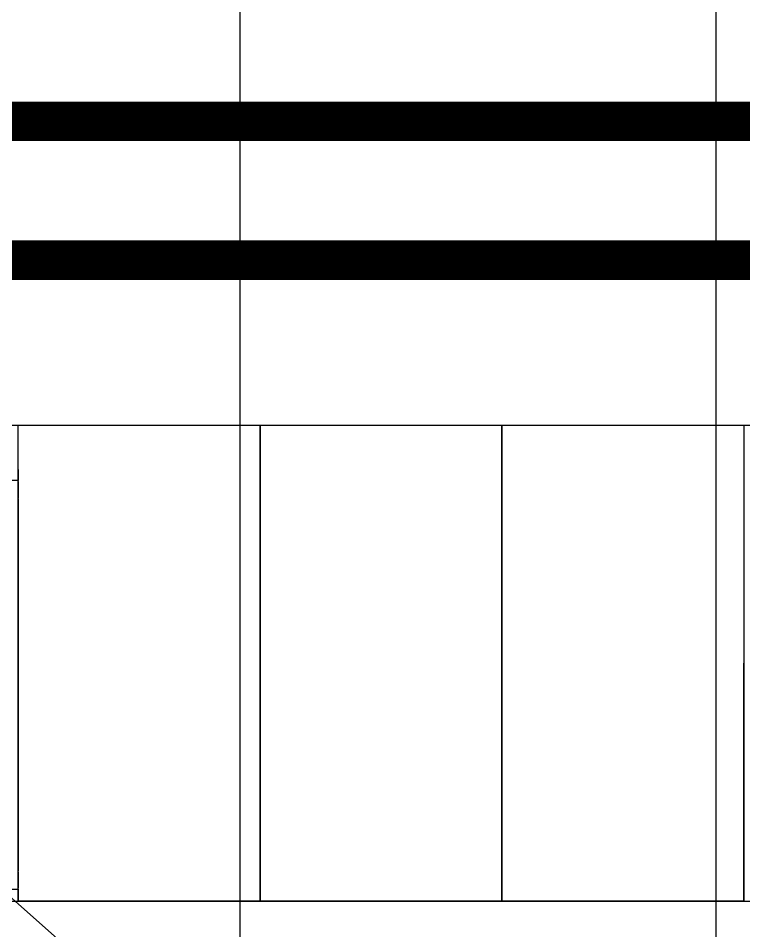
# Model space of a CAD drawing. Extents: x 225000 to 2157367, y 208400 to 840900.
# Drawn here: x 504366 to 506196, y 417727 to 420028 of the extents above; entities that cross this region are included whole.
import ezdxf

# ---------------------------------------------------------------- set-up
doc = ezdxf.new("R2010")
doc.units = 0
doc.header["$LTSCALE"] = 10
doc.linetypes.add('XFDC20$0$HIDDEN2', pattern=[0.1875, 0.125, -0.0625])
for name, color, linetype in [('XFDC20$0$A-C-2800 (PH2)', 195, 'XFDC20$0$HIDDEN2'), ('XFM2P20L-DC$0$M-PIPE-CHWR13', 94, 'Continuous'), ('XFM2P20L-DC$0$M-PIPE-CHWS5', 144, 'Continuous'), ('XFM2Q20-DC$0$EQUIP-01', 3, 'Continuous'), ('XFM2Q20-DC$0$RACK-DC1-600X1200', 6, 'Continuous')]:
    doc.layers.add(name, color=color, linetype=linetype)

# ---------------------------------------------------------------- blocks, each defined once
blk = doc.blocks.new('Data Center Layout_L20')
blk.add_line((511825.59, 211202.31), (498925.59, 222602.31))
blk = doc.blocks.new('XFDC20')
at = {"layer": 'XFDC20$0$A-C-2800 (PH2)', "ltscale": 0.3}
for p, q in [((504925.6, 211277.3), (504925.6, 222602.3)), ((506125.6, 211277.3), (506125.6, 222602.3)), ((498925.6, 219002.3), (511825.6, 219002.3)), ((498925.6, 217802.3), (511825.6, 217802.3))]:
    blk.add_line(p, q, dxfattribs=at)
blk = doc.blocks.new('XFM2Q20-DC$0$RC-96 KW-加濕型')
at = {"layer": 'XFM2Q20-DC$0$EQUIP-01'}
for p, q in [((537644.6, 161451), (537642.6, 161451)), ((537642.6, 161450.9), (537642.6, 161451)), ((537642.6, 161450.9), (537642.6, 161423)), ((537642.6, 161450.9), (537644.7, 161450.9)), ((537642.6, 161423), (537667.6, 161423)), ((537642.6, 161421), (537642.6, 161380)), ((537642.6, 161378), (537642.6, 160438)), ((537642.6, 161378), (537644.6, 161378)), ((537644.6, 160438), (537642.6, 160438)), ((537642.6, 160436), (537642.6, 160395)), ((537642.6, 160393), (537642.6, 160365.1)), ((537667.6, 160393), (537642.6, 160393)), ((537644.7, 160365.1), (537642.6, 160365.1)), ((537642.6, 160365), (537642.6, 160365.1)), ((537644.6, 160365), (537642.6, 160365))]:
    blk.add_line(p, q, dxfattribs=at)
blk = doc.blocks.new('XFM2Q20-DC')
at = {"layer": 'XFM2Q20-DC$0$RACK-DC1-600X1200'}
for p, q in [((504365.6, 219002.3), (504975.6, 219002.3)), ((504975.6, 219002.3), (504975.6, 217802.3)), ((504975.6, 219002.3), (505585.6, 219002.3)), ((505585.6, 219002.3), (505585.6, 217802.3)), ((505585.6, 219002.3), (506195.6, 219002.3)), ((506195.6, 219002.3), (506195.6, 217802.3)), ((504975.6, 217802.3), (504975.6, 218402.3)), ((505585.6, 217802.3), (505585.6, 218402.3)), ((506195.6, 217802.3), (506195.6, 218402.3))]:
    blk.add_line(p, q, dxfattribs=at)
for points in [[(504975.6, 217802.3), (504365.6, 217802.3), (504365.6, 219002.3), (504975.6, 219002.3)], [(505585.6, 217802.3), (504975.6, 217802.3), (504975.6, 219002.3), (505585.6, 219002.3)], [(506195.6, 217802.3), (505585.6, 217802.3), (505585.6, 219002.3), (506195.6, 219002.3)]]:
    blk.add_lwpolyline(points, close=True, dxfattribs=at)
at = {"xscale": -1}
blk.add_blockref('XFM2Q20-DC$0$RC-96 KW-加濕型', (1042008.2, 57439.3), dxfattribs=at)
blk = doc.blocks.new('XFM2P20L-DC')
at = {"layer": 'XFM2P20L-DC$0$M-PIPE-CHWR13', "const_width": 100, "elevation": 0}
blk.add_lwpolyline([(499762.8, 219768.4), (509779.1, 219768.4)], dxfattribs=at)
at = {"layer": 'XFM2P20L-DC$0$M-PIPE-CHWS5', "const_width": 100, "elevation": 0}
blk.add_lwpolyline([(500112.8, 219418.4), (509791.9, 219418.4)], dxfattribs=at)

msp = doc.modelspace()

# ---------------------------------------------------------------- block references
for name in ['XFM2P20L-DC', 'Data Center Layout_L20', 'XFDC20', 'XFM2Q20-DC']:
    msp.add_blockref(name, (0, 200000))

doc.saveas('drawing.dxf')
